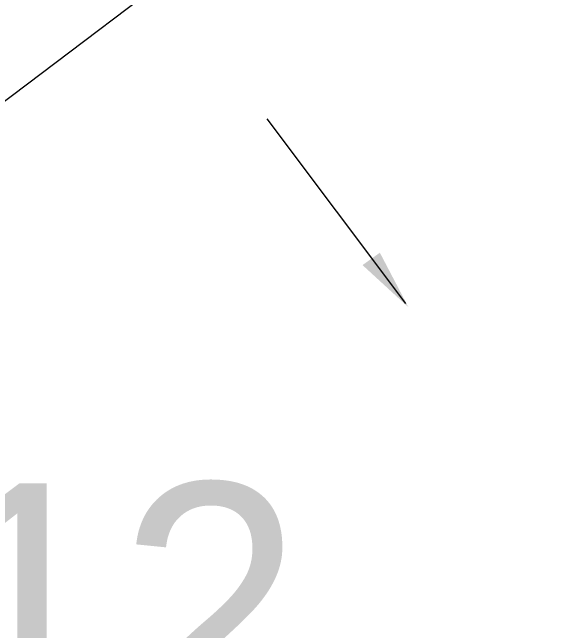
# Model space of a CAD drawing. Header units: metres. Extents: x 536440 to 536837, y 1836560 to 1836836.
# Drawn here: x 536594.635 to 536599.01, y 1836687.98 to 1836692.969 of the extents above; entities that cross this region are included whole.
import ezdxf
from ezdxf.enums import TextEntityAlignment as Align

# ---------------------------------------------------------------- set-up
doc = ezdxf.new("R2010")
doc.units = ezdxf.units.M
doc.header["$MEASUREMENT"] = 0
doc.layers.add('Level 4', color=1, linetype='Continuous', lineweight=0)
doc.layers.add('Level 42', color=1, linetype='Continuous', lineweight=0)
doc.styles.add('Style-CHAR_FAST_FONT', font='CHAR_FAST_FONT.shx')

msp = doc.modelspace()

# ---------------------------------------------------------------- linework, layer by layer
at = {"layer": 'Level 42', "color": 7, "linetype": 'Continuous', "lineweight": 0}
for p, q in [((536599.01, 1836695.6), (536592.7, 1836690.84)), ((536599.01, 1836695.6), (536592.7, 1836690.84)), ((536597.81, 1836690.62), (536596.69, 1836692.11)), ((536597.81, 1836690.62), (536596.69, 1836692.11))]:
    msp.add_line(p, q, dxfattribs=at)
msp.add_solid([(536597.6, 1836691.03), (536597.83, 1836690.59), (536597.46, 1836690.93)], dxfattribs=at)
msp.add_solid([(536597.6, 1836691.03), (536597.83, 1836690.59), (536597.46, 1836690.93)], dxfattribs=at)

# ---------------------------------------------------------------- texts
at = {"layer": 'Level 4', "color": 1, "linetype": 'Continuous', "lineweight": 0, "style": 'Style-CHAR_FAST_FONT'}
msp.add_text('212', height=1.99998, dxfattribs=at).set_placement((536594.7456, 1836688.17), align=Align.MIDDLE_CENTER)

doc.saveas('drawing.dxf')
